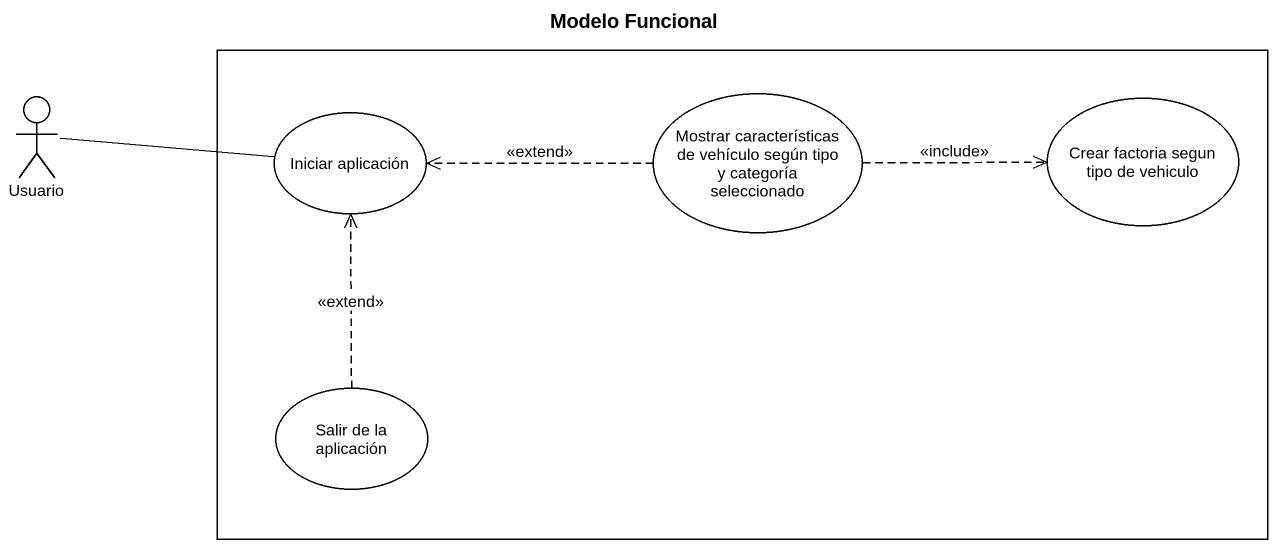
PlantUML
@startuml
title Modelo Funcional
rectangle " " as rectangle1 {
  usecase "Iniciar aplicación" as Iniciar_aplicación
  usecase "Mostrar características de vehículo según tipo y categoría seleccionado" as Mostrar_características_de
  usecase "Crear factoria segun tipo de vehiculo" as Crear_factoria_segun_tipo
  usecase "Salir de la aplicación" as Salir_de_la_aplicación
}
actor Usuario
Usuario -right- Iniciar_aplicación
Mostrar_características_de .left.> Iniciar_aplicación : <<extend>>
Mostrar_características_de .right.> Crear_factoria_segun_tipo : <<include>>
Salir_de_la_aplicación .up.> Iniciar_aplicación : <<extend>>
@enduml
